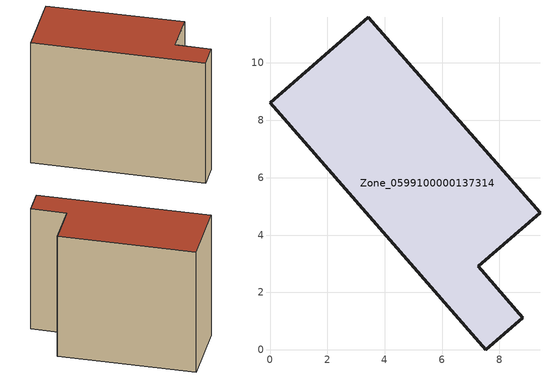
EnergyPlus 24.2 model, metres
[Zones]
Zone_0599100000137314
 floor ground (C_G): 0,8.62 3.42,11.59 9.41,4.78 7.25,2.91 8.81,1.12 7.51,0 z0
 wall outside (C_F): 3.42,11.59 0,8.62 7.51,0 8.81,1.12 7.25,2.91 9.41,4.78 3.42,11.59 z0:9.04
 roof outside (C_R): 0,8.62 7.51,0 8.81,1.12 7.25,2.91 9.41,4.78 3.42,11.59 z9.04
[BUILDING]
Pand.0599100000137314: North Axis=0; Terrain=City; Loads Convergence Tolerance Value=0.04; Temperature Convergence Tolerance Value=0.4; Solar Distribution=FullExterior; Maximum Number of Warmup Days=25; Minimum Number of Warmup Days=1
[Site:Location]
Rotterdam.The.Hague.AP_ZH_NLD Design_Conditions: Latitude=51.96; Longitude=4.45; Time Zone=1; Elevation=-4.5
[SITE:GROUNDTEMPERATURE:BUILDINGSURFACE]
18, 18, 18, 18, 18, 18, 18, 18, 18, 18, 18, 18
[MATERIAL] Thermal Absorptance=0.9; Solar Absorptance=0.7; Visible Absorptance=0.7
Name | Roughness | Thickness | Conductivity | Density | Specific Heat
G.TI.1946 | MediumSmooth | 0.15 | 1 | 540 | 1210
F.TI.1946 | Rough | 0.3 | 0.857143 | 1920 | 840
R.TI.1946 | MediumRough | 0.2 | 0.1 | 1500 | 1000
[CONSTRUCTION]
C_G: G.TI.1946
C_F: F.TI.1946
C_R: R.TI.1946
[ZONE]
Zone_0599100000137314: Type=1; Multiplier=1; Ceiling Height=Autocalculate; Volume=Autocalculate; Floor Area=autocalculate; Part of Total Floor Area=Yes
[ZONEINFILTRATION:DESIGNFLOWRATE]
Infil_Zone_0599100000137314: Zone or ZoneList or Space or SpaceList=Zone_0599100000137314; Schedule=AlwaysOn; Design Flow Rate Calculation Method=Flow/Area; Flow Rate per Floor Area=0.003; Constant Term Coefficient=1; Temperature Term Coefficient=0; Velocity Term Coefficient=0; Velocity Squared Term Coefficient=0
[HVACTEMPLATE:ZONE:IDEALLOADSAIRSYSTEM]
Zone_0599100000137314: Maximum Heating Supply Air Temperature=50; Minimum Cooling Supply Air Temperature=13; Maximum Heating Supply Air Humidity Ratio=0.0156; Minimum Cooling Supply Air Humidity Ratio=0.0077; Heating Limit=NoLimit; Cooling Limit=NoLimit; Dehumidification Control Type=ConstantSensibleHeatRatio; Cooling Sensible Heat Ratio=0.7; Dehumidification Setpoint=60; Humidification Control Type=None; Humidification Setpoint=30; Outdoor Air Method=None; Outdoor Air Flow Rate per Person=0.00944; Outdoor Air Flow Rate per Zone Floor Area=0; Outdoor Air Flow Rate per Zone=0; Demand Controlled Ventilation Type=None; Outdoor Air Economizer Type=NoEconomizer; Heat Recovery Type=None; Sensible Heat Recovery Effectiveness=0.7; Latent Heat Recovery Effectiveness=0.65
[ZONECONTROL:THERMOSTAT]
ThermostatControl_Zone_0599100000137314: Zone or ZoneList=Zone_0599100000137314; Control Type Schedule=DualSetpointControlType; Control 1=Thermostat_Zone_0599100000137314; Temperature Difference Between Cutout And Setpoint=0
[THERMOSTATSETPOINT:DUALSETPOINT]
Thermostat_Zone_0599100000137314: Heating Setpoint Temperature Schedule=HeatingSetpoint_Zone_0599100000137314; Cooling Setpoint Temperature Schedule=CoolingSetpoint_Zone_0599100000137314
[SCHEDULE:COMPACT]
HeatingSetpoint_Zone_0599100000137314: Through: 12/31, For: AllDays, Until: 24:00, 21
CoolingSetpoint_Zone_0599100000137314: Through: 12/31, For: AllDays, Until: 24:00, 24
DualSetpointControlType: Through: 12/31, For: AllDays, Until: 24:00, 4
AlwaysOn: Through: 12/31, For: AllDays, Until: 24:00, 1
